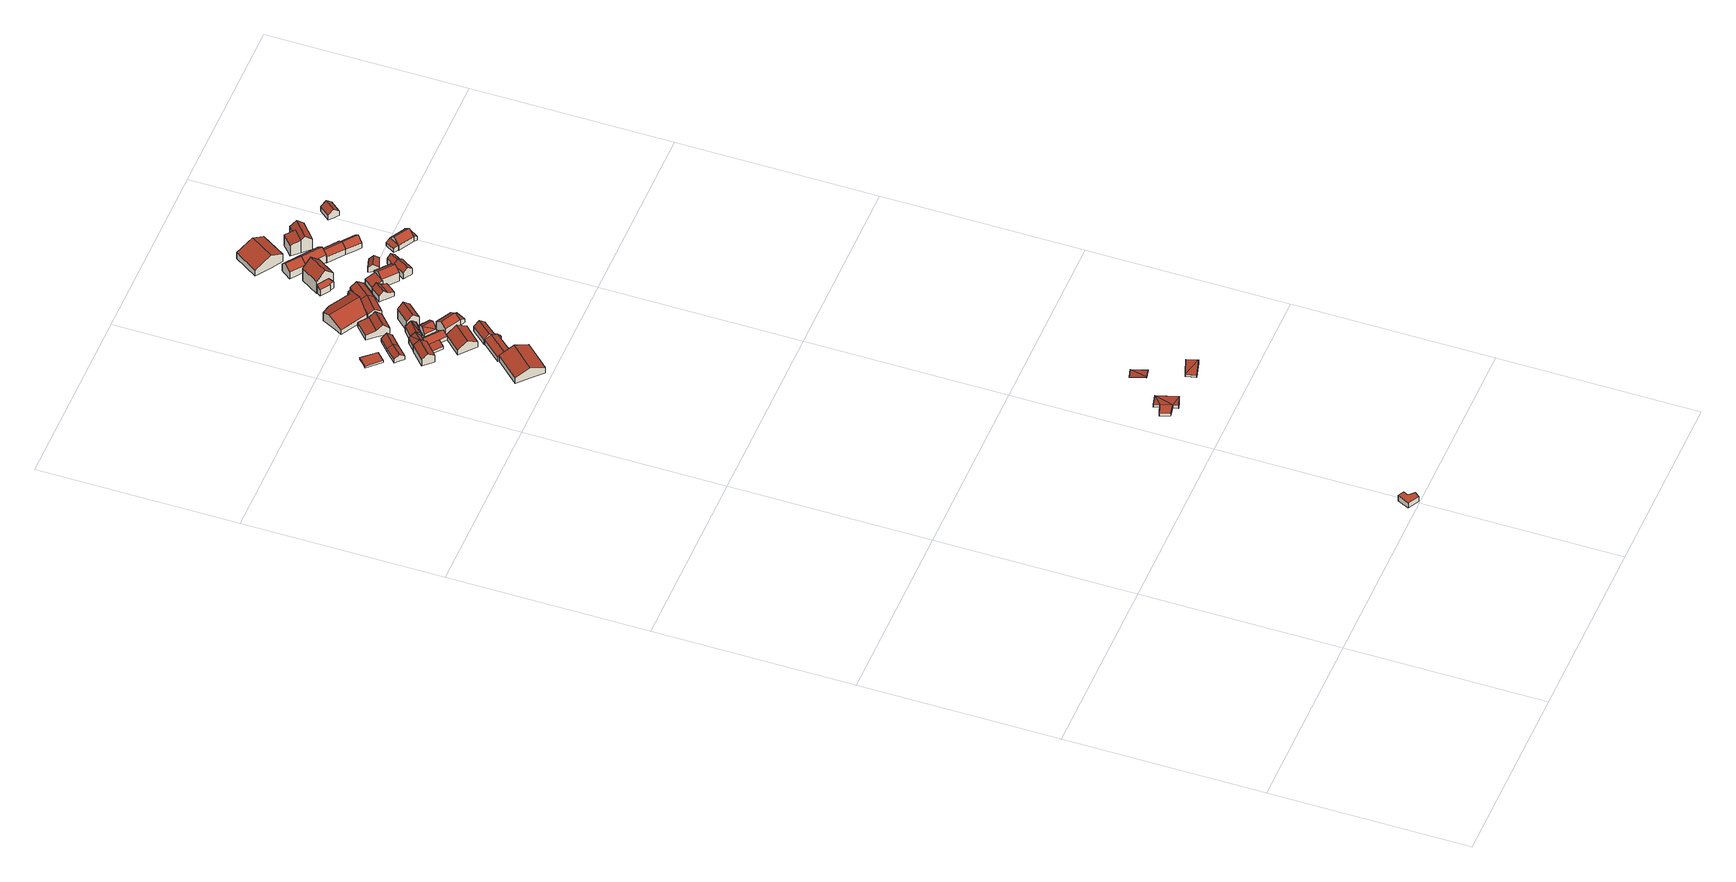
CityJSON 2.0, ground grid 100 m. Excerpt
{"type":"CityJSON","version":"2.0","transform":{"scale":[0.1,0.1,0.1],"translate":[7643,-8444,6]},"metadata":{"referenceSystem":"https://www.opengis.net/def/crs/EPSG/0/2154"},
"CityObjects":{
"building1":{"type":"Building","attributes":{"name":"inconnu","Volume":110.56,"Profile":"IGN","ZMIN":6.84,"TEXTURE":1,"THICKNESS":0.1,"OVERHANG":0,"NDALLE":"76_95","NDALLE410":"76_95D","NDALLE4915":"15_12","SOURCE":"V2017","COMMENT":"Restitution avant 2017","DT_INTEG":20170501,"USAGE":"indiffÃ©renciÃ©","ANCON":"NULL","Shape_Leng":25.66,"Shape_Le_1":25.66,"Shape_Le_2":25.66,"Shape_Le_3":25.66,"Shape_Area":33.75},"children":["building1-1"]},
"building1-1":{"type":"BuildingPart","attributes":{"measuredHeight":3.36},"parents":["building1"],"geometry":[{"type":"MultiSurface","lod":"2","boundaries":[[[0,1,2,3,4,5]],[[5,6,7,0]],[[8,9,1,0,7]],[[10,11,2,1,9]],[[2,11,12,3]],[[4,3,12,13,14]],[[15,6,5,4,14]]],"semantics":{"surfaces":[{"type":"RoofSurface"},{"type":"WallSurface"}],"values":[0,1,1,1,1,1,1]}}]},
"building2":{"type":"Building","attributes":{"name":"inconnu","Volume":59.07,"Profile":"IGN","ZMIN":20.45,"TEXTURE":1,"THICKNESS":0.1,"OVERHANG":0,"NDALLE":"76_95","NDALLE410":"76_95B","NDALLE4915":"15_12","SOURCE":"V2017","COMMENT":"Restitution avant 2017","DT_INTEG":20170501,"USAGE":"indiffÃ©renciÃ©","ANCON":"NULL","Shape_Leng":29.71,"Shape_Le_1":29.71,"Shape_Le_2":29.71,"Shape_Le_3":29.71,"Shape_Area":52.84},"children":["building2-1"]},
"building2-1":{"type":"BuildingPart","attributes":{"measuredHeight":1.15},"parents":["building2"],"geometry":[{"type":"MultiSurface","lod":"2","boundaries":[[[16,17,18,19]],[[20,16,19,21]],[[22,23,17,16,20]],[[17,23,24,18]],[[19,18,24,25,21]]],"semantics":{"surfaces":[{"type":"RoofSurface"},{"type":"WallSurface"}],"values":[0,1,1,1,1]}}]},
"building3":{"type":"Building","attributes":{"name":"inconnu","Volume":259.82,"Profile":"IGN","ZMIN":19.96,"TEXTURE":1,"THICKNESS":0.1,"OVERHANG":0,"NDALLE":"76_95","NDALLE410":"76_95B","NDALLE4915":"15_12","SOURCE":"SIRADEL","COMMENT":"Restitution 2017","DT_INTEG":20180101,"USAGE":"indiffÃ©renciÃ©","Shape_Leng":40.78,"Shape_Le_1":40.78,"Shape_Le_2":0,"Shape_Le_3":40.78,"Shape_Area":81.17},"children":["building3-1"]},
"building3-1":{"type":"BuildingPart","attributes":{"measuredHeight":4.35},"parents":["building3"],"geometry":[{"type":"MultiSurface","lod":"2","boundaries":[[[26,27,28,29]],[[30,31,27,26]],[[32,26,29,33]],[[34,30,26,32]],[[35,36,33,29,28,37]],[[38,32,33,36]],[[39,40,34,32,38]],[[30,34,40,41,42,31]],[[31,42,43,27]],[[28,27,43,44,37]]],"semantics":{"surfaces":[{"type":"RoofSurface"},{"type":"WallSurface"}],"values":[0,0,0,0,1,1,1,1,1,1]}}]},
"building4":{"type":"Building","attributes":{"name":"inconnu","Volume":174.79,"Profile":"IGN","ZMIN":6.53,"TEXTURE":1,"THICKNESS":0.1,"OVERHANG":0,"NDALLE":"76_95","NDALLE410":"76_95D","NDALLE4915":"15_12","SOURCE":"V2017","COMMENT":"Restitution avant 2017","DT_INTEG":20170501,"USAGE":"indiffÃ©renciÃ©","ANCON":"NULL","Shape_Leng":45.45,"Shape_Le_1":45.45,"Shape_Le_2":45.45,"Shape_Le_3":45.45,"Shape_Area":100.17},"children":["building4-1"]},
"building4-1":{"type":"BuildingPart","attributes":{"measuredHeight":2.07},"parents":["building4"],"geometry":[{"type":"MultiSurface","lod":"2","boundaries":[[[45,46,47]],[[46,48,47]],[[49,50,48,46]],[[47,48,51]],[[48,52,51]],[[53,45,47,54]],[[45,53,55,46]],[[56,57,49,46,55]],[[49,57,58,50]],[[48,50,58,59,60]],[[52,48,60,61,62]],[[51,52,62,63,64]],[[54,47,51,64]]],"semantics":{"surfaces":[{"type":"RoofSurface"},{"type":"WallSurface"}],"values":[0,0,0,0,0,1,1,1,1,1,1,1,1]}}]},
"building5":{"type":"Building","attributes":{"name":"inconnu","Volume":1844.28,"Profile":"IGN","ZMIN":18.25,"TEXTURE":1,"THICKNESS":0.1,"OVERHANG":0,"NDALLE":"76_95","NDALLE410":"76_95B","NDALLE4915":"15_12","SOURCE":"SIRADEL","COMMENT":"Restitution 2017","DT_INTEG":20180101,"USAGE":"indiffÃ©renciÃ©","Shape_Leng":113.42,"Shape_Le_1":113.42,"Shape_Le_2":0,"Shape_Le_3":113.42,"Shape_Area":400.69},"children":["building5-1"]},
"building5-1":{"type":"BuildingPart","attributes":{"measuredHeight":6.59},"parents":["building5"],"geometry":[{"type":"MultiSurface","lod":"2","boundaries":[[[65,66,67,68]],[[69,70,65,68,71]],[[72,73,74,75,76]],[[77,76,75,78,79,80,81]],[[82,83,84,85,86]],[[87,88,89,83,82]],[[90,91,92,93]],[[94,95,96,97,69,71,68,67,98]],[[99,70,69,97]],[[66,65,70,99,100,101,102]],[[66,102,98,67]],[[103,77,81,104]],[[105,106,72,76,77,103]],[[107,73,72,106]],[[78,75,74,73,107,97,108,109,110,95]],[[79,78,95,111,112,80]],[[104,81,80,112]],[[113,114,87,82,86,115]],[[116,88,87,114]],[[84,83,89,88,116,106,117,118,103]],[[85,84,103,104,115,86]],[[112,90,93,119]],[[111,91,90,112]],[[91,111,120,92]],[[92,120,119,93]]],"semantics":{"surfaces":[{"type":"RoofSurface"},{"type":"WallSurface"}],"values":[0,0,0,0,0,0,0,1,1,1,1,1,1,1,1,1,1,1,1,1,1,1,1,1,1]}}]},
"building6":{"type":"Building","attributes":{"name":"inconnu","Volume":584.36,"Profile":"IGN","ZMIN":18.49,"TEXTURE":1,"THICKNESS":0.1,"OVERHANG":0,"NDALLE":"76_95","NDALLE410":"76_95B","NDALLE4915":"15_12","SOURCE":"SIRADEL","COMMENT":"Restitution 2017","DT_INTEG":20180101,"USAGE":"indiffÃ©renciÃ©","Shape_Leng":44.49,"Shape_Le_1":44.49,"Shape_Le_2":0,"Shape_Le_3":44.49,"Shape_Area":122.94},"children":["building6-1"]},
"building6-1":{"type":"BuildingPart","attributes":{"measuredHeight":6.5},"parents":["building6"],"geometry":[{"type":"MultiSurface","lod":"2","boundaries":[[[121,122,123,124]],[[125,121,124,126]],[[127,128,126,124,123,129]],[[130,125,126,128]],[[122,121,125,130,131,132,133]],[[122,133,129,123]]],"semantics":{"surfaces":[{"type":"RoofSurface"},{"type":"WallSurface"}],"values":[0,0,1,1,1,1]}}]},
"building7":{"type":"Building","attributes":{"name":"inconnu","Volume":0,"Profile":"IGN","ZMIN":18.92,"TEXTURE":1,"THICKNESS":0.1,"OVERHANG":0,"NDALLE":"76_95","NDALLE410":"76_95B","NDALLE4915":"15_12","SOURCE":"SIRADEL","COMMENT":"Restitution 2017","DT_INTEG":20180101,"USAGE":"indiffÃ©renciÃ©","Shape_Leng":103.58,"Shape_Le_1":103.58,"Shape_Le_2":0,"Shape_Le_3":103.58,"Shape_Area":283.45},"children":["building7-1"]},
"building7-1":{"type":"BuildingPart","attributes":{"measuredHeight":0},"parents":["building7"],"geometry":[{"type":"MultiSurface","lod":"2","boundaries":[[[134,135,136,137,138]],[[137,136,139,140,141]],[[142,143,144]],[[145,143,142,146]],[[143,147,148,144]],[[149,150,151,152]],[[153,154,149,152,155,156]],[[157,153,156,158]],[[159,160,161,162,163]],[[164,165,166]],[[167,164,168]],[[168,164,166]],[[169,170,171,160,159]],[[172,173,167,168,174,175]],[[176,177,178,179,180,134,138,137,141,140,181]],[[182,135,134,180]],[[139,136,135,182,183,184,185]],[[139,185,181,140]],[[186,187,188,189,146,142,144,148,190]],[[179,145,146,189]],[[147,143,145,179,191,192,193,177]],[[147,177,190,148]],[[194,157,158,195]],[[196,197,154,153,157,194]],[[154,197,198,149]],[[199,200,150,149,198]],[[151,150,200,201,202]],[[151,202,203,152]],[[152,203,204,155]],[[158,156,155,204,205,206,195]],[[207,208,209,174,168,166,210,211]],[[174,209,212,175]],[[213,172,175,212]],[[214,188,173,172,213]],[[165,164,167,173,188,215,190,216,217]],[[165,217,210,166]],[[218,219,220,169,159,163,221]],[[212,209,171,170,169,220]],[[162,161,160,171,209,222,223,210,224,225]],[[163,162,225,226,221]]],"semantics":{"surfaces":[{"type":"RoofSurface"},{"type":"WallSurface"}],"values":[0,0,0,0,0,0,0,0,0,0,0,0,0,0,1,1,1,1,1,1,1,1,1,1,1,1,1,1,1,1,1,1,1,1,1,1,1,1,1,1]}}]},
"building8":{"type":"Building","attributes":{"name":"inconnu","Volume":469.28,"Profile":"IGN","ZMIN":20.23,"TEXTURE":1,"THICKNESS":0.1,"OVERHANG":0,"NDALLE":"76_95","NDALLE410":"76_95B","NDALLE4915":"15_12","SOURCE":"SIRADEL","COMMENT":"Restitution 2017","DT_INTEG":20180101,"USAGE":"indiffÃ©renciÃ©","Shape_Leng":42.28,"Shape_Le_1":42.28,"Shape_Le_2":0,"Shape_Le_3":42.28,"Shape_Area":110.46},"children":["building8-1"]},
"building8-1":{"type":"BuildingPart","attributes":{"measuredHeight":6.48},"parents":["building8"],"geometry":[{"type":"MultiSurface","lod":"2","boundaries":[[[227,228,229,230,231]],[[232,233,234,235]],[[229,232,235,230]],[[236,237,238,239,240,227,231,230,235,234,241,242]],[[243,228,227,240]],[[233,232,229,228,243,244,245,246,247,248]],[[233,248,241,234]]],"semantics":{"surfaces":[{"type":"RoofSurface"},{"type":"WallSurface"}],"values":[0,0,0,1,1,1,1]}}]},
"building9":{"type":"Building","attributes":{"name":"inconnu","Volume":128,"Profile":"IGN","ZMIN":18.89,"TEXTURE":1,"THICKNESS":0.1,"OVERHANG":0,"NDALLE":"76_95","NDALLE410":"76_95B","NDALLE4915":"15_12","SOURCE":"SIRADEL","COMMENT":"Restitution 2017","DT_INTEG":20180101,"USAGE":"indiffÃ©renciÃ©","Shape_Leng":25.09,"Shape_Le_1":25.09,"Shape_Le_2":0,"Shape_Le_3":25.09,"Shape_Area":38.67},"children":["building9-1"]},
"building9-1":{"type":"BuildingPart","attributes":{"measuredHeight":4.44},"parents":["building9"],"geometry":[{"type":"MultiSurface","lod":"2","boundaries":[[[249,250,251,252]],[[250,253,251]],[[250,254,253]],[[255,256,249,252,257]],[[258,259,254,250,249,256]],[[253,254,259,260,261]],[[252,251,253,261,262,263,264,257]]],"semantics":{"surfaces":[{"type":"RoofSurface"},{"type":"WallSurface"}],"values":[0,0,0,1,1,1,1]}}]},
"building10":{"type":"Building","attributes":{"name":"inconnu","Volume":21.5,"Profile":"IGN","ZMIN":8.45,"TEXTURE":1,"THICKNESS":0.1,"OVERHANG":0,"NDALLE":"76_95","NDALLE410":"76_95D","NDALLE4915":"15_12","SOURCE":"V2017","COMMENT":"Restitution avant 2017","DT_INTEG":20170501,"USAGE":"indiffÃ©renciÃ©","ANCON":"NULL","Shape_Leng":25.9,"Shape_Le_1":25.9,"Shape_Le_2":25.9,"Shape_Le_3":25.9,"Shape_Area":39.3},"children":["building10-1"]},
"building10-1":{"type":"BuildingPart","attributes":{"measuredHeight":0.947},"parents":["building10"],"geometry":[{"type":"MultiSurface","lod":"2","boundaries":[[[265,266,267]],[[267,266,268]],[[269,265,267,270]],[[266,265,269,271,272]],[[268,266,272,273,274]],[[270,267,268,274]]],"semantics":{"surfaces":[{"type":"RoofSurface"},{"type":"WallSurface"}],"values":[0,0,1,1,1,1]}}]},
"building11":{"type":"Building","attributes":{"name":"inconnu","Volume":407.91,"Profile":"IGN","ZMIN":18.23,"TEXTURE":1,"THICKNESS":0.1,"OVERHANG":0,"NDALLE":"76_95","NDALLE410":"76_95B","NDALLE4915":"15_12","SOURCE":"SIRADEL","COMMENT":"Restitution 2017","DT_INTEG":20180101,"USAGE":"indiffÃ©renciÃ©","Shape_Leng":38.3,"Shape_Le_1":38.3,"Shape_Le_2":0,"Shape_Le_3":38.3,"Shape_Area":77.73},"children":["building11-1"]},
"building11-1":{"type":"BuildingPart","attributes":{"measuredHeight":6.99},"parents":["building11"],"geometry":[{"type":"MultiSurface","lod":"2","boundaries":[[[275,276,277,278,279]],[[280,276,275,281]],[[282,283,284,285]],[[281,275,279,278,286,287,288,289,290,291]],[[292,280,281,291]],[[293,294,295,277,276,280,292,296]],[[277,295,286,278]],[[297,291,282,285,298]],[[299,287,283,282,291]],[[284,283,287,300,301]],[[285,284,301,302,298]]],"semantics":{"surfaces":[{"type":"RoofSurface"},{"type":"WallSurface"}],"values":[0,0,0,1,1,1,1,1,1,1,1]}}]},
"building12":{"type":"Building","attributes":{"name":"inconnu","Volume":1264.49,"Profile":"IGN","ZMIN":21.23,"TEXTURE":1,"THICKNESS":0.1,"OVERHANG":0,"NDALLE":"76_95","NDALLE410":"76_95B","NDALLE4915":"15_12","SOURCE":"SIRADEL","COMMENT":"Restitution 2017","DT_INTEG":20180101,"USAGE":"indiffÃ©renciÃ©","Shape_Leng":68.02,"Shape_Le_1":68.02,"Shape_Le_2":0,"Shape_Le_3":68.02,"Shape_Area":253.97},"children":["building12-1"]},
"building12-1":{"type":"BuildingPart","attributes":{"measuredHeight":6.53},"parents":["building12"],"geometry":[{"type":"MultiSurface","lod":"2","boundaries":[[[303,304,305,306,307]],[[308,309,310,311,304,303,312,313,314]],[[315,308,314,316]],[[317,318,309,308,315]],[[319,320,310,309,318]],[[321,311,310,320]],[[322,323,324,305,304,311,321]],[[305,324,325,306]],[[306,325,326,307]],[[303,307,326,327,328,312]],[[329,313,312,328]],[[316,314,313,329]]],"semantics":{"surfaces":[{"type":"RoofSurface"},{"type":"WallSurface"}],"values":[0,0,1,1,1,1,1,1,1,1,1,1]}}]},
"building13":{"type":"Building","attributes":{"name":"inconnu","Volume":95.09,"Profile":"IGN","ZMIN":6.07,"TEXTURE":1,"THICKNESS":0.1,"OVERHANG":0,"NDALLE":"76_95","NDALLE410":"76_95D","NDALLE4915":"15_12","SOURCE":"V2017","COMMENT":"Restitution avant 2017","DT_INTEG":20170501,"USAGE":"indiffÃ©renciÃ©","ANCON":"NULL","Shape_Leng":29.79,"Shape_Le_1":29.79,"Shape_Le_2":29.79,"Shape_Le_3":29.79,"Shape_Area":52.41},"children":["building13-1"]},
"building13-1":{"type":"BuildingPart","attributes":{"measuredHeight":2.33},"parents":["building13"],"geometry":[{"type":"MultiSurface","lod":"2","boundaries":[[[330,331,332]],[[333,330,332]],[[334,335,330,333,336]],[[330,335,337,331]],[[332,331,337,338,339]],[[336,333,332,339]]],"semantics":{"surfaces":[{"type":"RoofSurface"},{"type":"WallSurface"}],"values":[0,0,1,1,1,1]}}]},
"building14":{"type":"Building","attributes":{"name":"inconnu","Volume":793.06,"Profile":"IGN","ZMIN":21.06,"TEXTURE":1,"THICKNESS":0.1,"OVERHANG":0,"NDALLE":"76_95","NDALLE410":"76_95B","NDALLE4915":"15_12","SOURCE":"SIRADEL","COMMENT":"Restitution 2017","DT_INTEG":20180101,"USAGE":"indiffÃ©renciÃ©","Shape_Leng":52.85,"Shape_Le_1":52.85,"Shape_Le_2":0,"Shape_Le_3":52.85,"Shape_Area":133.64},"children":["building14-1"]},
"building14-1":{"type":"BuildingPart","attributes":{"measuredHeight":7.15},"parents":["building14"],"geometry":[{"type":"MultiSurface","lod":"2","boundaries":[[[340,341,342,343]],[[344,345,341,340]],[[346,347,348,344,340]],[[346,340,343,349]],[[350,351,352,349,343,342,353]],[[354,346,349,352]],[[355,356,357,348,347,346,354]],[[344,348,357,358,359,345]],[[345,359,360,341]],[[341,360,353,342]]],"semantics":{"surfaces":[{"type":"RoofSurface"},{"type":"WallSurface"}],"values":[0,0,0,0,1,1,1,1,1,1]}}]},
"building15":{"type":"Building","attributes":{"name":"inconnu","Volume":197.97,"Profile":"IGN","ZMIN":20.92,"TEXTURE":1,"THICKNESS":0.1,"OVERHANG":0,"NDALLE":"76_95","NDALLE410":"76_95B","NDALLE4915":"15_12","SOURCE":"SIRADEL","COMMENT":"Restitution 2017","DT_INTEG":20180101,"USAGE":"indiffÃ©renciÃ©","Shape_Leng":28.67,"Shape_Le_1":28.67,"Shape_Le_2":0,"Shape_Le_3":28.67,"Shape_Area":51.05},"children":["building15-1"]},
"building15-1":{"type":"BuildingPart","attributes":{"measuredHeight":5.74},"parents":["building15"],"geometry":[{"type":"MultiSurface","lod":"2","boundaries":[[[361,362,363,364,365]],[[366,362,361,367]],[[368,366,367,369]],[[370,371,372,373,369,367,361,365,364,374]],[[375,368,369,373]],[[363,362,366,368,375,376,377,378,379]],[[363,379,374,364]]],"semantics":{"surfaces":[{"type":"RoofSurface"},{"type":"WallSurface"}],"values":[0,0,0,1,1,1,1]}}]},
"building16":{"type":"Building","attributes":{"name":"inconnu","Volume":1077.63,"Profile":"IGN","ZMIN":22.2,"TEXTURE":1,"THICKNESS":0.1,"OVERHANG":0,"NDALLE":"76_95","NDALLE410":"76_95B","NDALLE4915":"15_12","SOURCE":"SIRADEL","COMMENT":"Restitution 2017","DT_INTEG":20180101,"USAGE":"indiffÃ©renciÃ©","Shape_Leng":44.99,"Shape_Le_1":44.99,"Shape_Le_2":0,"Shape_Le_3":44.99,"Shape_Area":119.56},"children":["building16-1"]},
"building16-1":{"type":"BuildingPart","attributes":{"measuredHeight":12.03},"parents":["building16"],"geometry":[{"type":"MultiSurface","lod":"2","boundaries":[[[380,381,382]],[[380,383,384,385,386,381]],[[387,388,389,390,391]],[[392,393,394,388,387]],[[381,395,396,382]],[[397,398,399,383,380,382,396,400]],[[401,384,383,399]],[[384,401,402,385]],[[385,402,403,386]],[[381,386,403,404,395]],[[405,406,407,392,387,391,408,409]],[[410,393,392,407]],[[390,389,388,394,393,410,399,411,412,396,413,414]],[[390,414,408,391]]],"semantics":{"surfaces":[{"type":"RoofSurface"},{"type":"WallSurface"}],"values":[0,0,0,0,1,1,1,1,1,1,1,1,1,1]}}]},
"building17":{"type":"Building","attributes":{"name":"inconnu","Volume":133.26,"Profile":"IGN","ZMIN":21.31,"TEXTURE":1,"THICKNESS":0.1,"OVERHANG":0,"NDALLE":"76_95","NDALLE410":"76_95B","NDALLE4915":"15_12","SOURCE":"SIRADEL","COMMENT":"Restitution 2017","DT_INTEG":20180101,"USAGE":"indiffÃ©renciÃ©","Shape_Leng":23.88,"Shape_Le_1":23.88,"Shape_Le_2":0,"Shape_Le_3":23.88,"Shape_Area":35.3},"children":["building17-1"]},
"building17-1":{"type":"BuildingPart","attributes":{"measuredHeight":4.6},"parents":["building17"],"geometry":[{"type":"MultiSurface","lod":"2","boundaries":[[[415,416,417,418,419]],[[420,421,415,419,422]],[[423,416,415,421]],[[417,416,423,424,425]],[[418,417,425,426,422,419]]],"semantics":{"surfaces":[{"type":"RoofSurface"},{"type":"WallSurface"}],"values":[0,1,1,1,1]}}]},
"building18":{"type":"Building","attributes":{"name":"inconnu","Volume":396.01,"Profile":"IGN","ZMIN":20.91,"TEXTURE":1,"THICKNESS":0.1,"OVERHANG":0,"NDALLE":"76_95","NDALLE410":"76_95B","NDALLE4915":"15_12","SOURCE":"SIRADEL","COMMENT":"Restitution 2017","DT_INTEG":20180101,"USAGE":"indiffÃ©renciÃ©","Shape_Leng":31.57,"Shape_Le_1":31.57,"Shape_Le_2":0,"Shape_Le_3":31.57,"Shape_Area":60.96},"children":["building18-1"]},
"building18-1":{"type":"BuildingPart","attributes":{"measuredHeight":7.65},"parents":["building18"],"geometry":[{"type":"MultiSurface","lod":"2","boundaries":[[[427,428,429,430]],[[431,432,427,430,433]],[[434,431,433,435]],[[436,437,438,428,427,432,431,434]],[[428,438,439,429]],[[433,430,429,439,440,441,442,435]]],"semantics":{"surfaces":[{"type":"RoofSurface"},{"type":"WallSurface"}],"values":[0,0,1,1,1,1]}}]},
"building19":{"type":"Building","attributes":{"name":"inconnu","Volume":104.15,"Profile":"IGN","ZMIN":21.77,"TEXTURE":1,"THICKNESS":0.1,"OVERHANG":0,"NDALLE":"76_95","NDALLE410":"76_95B","NDALLE4915":"15_12","SOURCE":"SIRADEL","COMMENT":"Restitution 2017","DT_INTEG":20180101,"USAGE":"indiffÃ©renciÃ©","Shape_Leng":21.95,"Shape_Le_1":21.95,"Shape_Le_2":0,"Shape_Le_3":21.95,"Shape_Area":29.23},"children":["building19-1"]},
"building19-1":{"type":"BuildingPart","attributes":{"measuredHeight":4.62},"parents":["building19"],"geometry":[{"type":"MultiSurface","lod":"2","boundaries":[[[443,444,445,446]],[[444,447,448,445]],[[449,450,446,445,448,451]],[[452,443,446,450]],[[447,444,443,452,453,454,455,456]],[[447,456,451,448]]],"semantics":{"surfaces":[{"type":"RoofSurface"},{"type":"WallSurface"}],"values":[0,0,1,1,1,1]}}]},
"building20":{"type":"Building","attributes":{"name":"inconnu","Volume":1355.67,"Profile":"IGN","ZMIN":22.85,"TEXTURE":1,"THICKNESS":0.1,"OVERHANG":0,"NDALLE":"76_95","NDALLE410":"76_95B","NDALLE4915":"15_12","SOURCE":"SIRADEL","COMMENT":"Restitution 2017","DT_INTEG":20180101,"USAGE":"indiffÃ©renciÃ©","Shape_Leng":59.65,"Shape_Le_1":59.65,"Shape_Le_2":0,"Shape_Le_3":59.65,"Shape_Area":221.98},"children":["building20-1"]},
"building20-1":{"type":"BuildingPart","attributes":{"measuredHeight":7.88},"parents":["building20"],"geometry":[{"type":"MultiSurface","lod":"2","boundaries":[[[457,458,459,460]],[[458,461,462,459]],[[463,464,465,460,459,462,466]],[[467,457,460,465]],[[458,457,467,468,469,461]],[[462,461,469,470,466]]],"semantics":{"surfaces":[{"type":"RoofSurface"},{"type":"WallSurface"}],"values":[0,0,1,1,1,1]}}]},
"building21":{"type":"Building","attributes":{"name":"inconnu","Volume":0,"Profile":"IGN","ZMIN":20.73,"TEXTURE":1,"THICKNESS":0.1,"OVERHANG":0,"NDALLE":"76_95","NDALLE410":"76_95B","NDALLE4915":"15_12","SOURCE":"SIRADEL","COMMENT":"Restitution 2017","DT_INTEG":20180101,"USAGE":"indiffÃ©renciÃ©","Shape_Leng":35.7,"Shape_Le_1":35.7,"Shape_Le_2":0,"Shape_Le_3":35.7,"Shape_Area":63.12},"children":["building21-1"]},
"building21-1":{"type":"BuildingPart","attributes":{"measuredHeight":0},"parents":["building21"],"geometry":[{"type":"MultiSurface","lod":"2","boundaries":[[[471,472,473,474,475]],[[476,472,471,477]],[[478,479,480,481]],[[482,478,481,483]],[[484,485,486,487,477,471,475,474,488,489]],[[490,476,477,487]],[[473,472,476,490,491,492,493]],[[474,473,493,494,488]],[[495,496,497,483,481,480,498]],[[487,482,483,497]],[[479,478,482,487,499,500,501,484]],[[479,484,498,480]]],"semantics":{"surfaces":[{"type":"RoofSurface"},{"type":"WallSurface"}],"values":[0,0,0,0,1,1,1,1,1,1,1,1]}}]},
"building22":{"type":"Building","attributes":{"name":"inconnu","Volume":0,"Profile":"IGN","ZMIN":22.51,"TEXTURE":1,"THICKNESS":0.1,"OVERHANG":0,"NDALLE":"76_95","NDALLE410":"76_95B","NDALLE4915":"15_12","SOURCE":"SIRADEL","COMMENT":"Restitution 2017","DT_INTEG":20180101,"USAGE":"indiffÃ©renciÃ©","Shape_Leng":91.41,"Shape_Le_1":91.41,"Shape_Le_2":0,"Shape_Le_3":91.41,"Shape_Area":235.27},"children":["building22-1"]},
"building22-1":{"type":"BuildingPart","attributes":{"measuredHeight":0},"parents":["building22"],"geometry":[{"type":"MultiSurface","lod":"2","boundaries":[[[502,503,504,505]],[[503,506,507,504]],[[508,509,510,511,512]],[[510,513,514,515,511]],[[516,517,518,519,520]],[[521,522,516,520,523]],[[524,525,526,527]],[[528,524,527,529]],[[530,502,505,531]],[[532,533,534,506,503,502,530]],[[506,534,535,507]],[[505,504,507,535,536,537,538,531]],[[539,509,508,540]],[[541,542,535,543,514,513,510,509,539]],[[514,543,544,515]],[[508,512,511,515,544,545,546,547,540]],[[546,522,521,548]],[[549,544,550,551,518,517,516,522,546]],[[518,551,552,519]],[[523,520,519,552,553,554,548,521]],[[554,528,529,555]],[[556,557,525,524,528,554]],[[526,525,557,558,559]],[[529,527,526,559,560,561,562,555]]],"semantics":{"surfaces":[{"type":"RoofSurface"},{"type":"WallSurface"}],"values":[0,0,0,0,0,0,0,0,1,1,1,1,1,1,1,1,1,1,1,1,1,1,1,1]}}]},
"building23":{"type":"Building","attributes":{"name":"inconnu","Volume":0,"Profile":"IGN","ZMIN":22.76,"TEXTURE":1,"THICKNESS":0.1,"OVERHANG":0,"NDALLE":"76_95","NDALLE410":"76_95B","NDALLE4915":"15_12","SOURCE":"SIRADEL","COMMENT":"Restitution 2017","DT_INTEG":20180101,"USAGE":"indiffÃ©renciÃ©","Shape_Leng":44.25,"Shape_Le_1":44.25,"Shape_Le_2":0,"Shape_Le_3":44.25,"Shape_Area":105.78},"children":["building23-1"]},
"building23-1":{"type":"BuildingPart","attributes":{"measuredHeight":0},"parents":["building23"],"geometry":[{"type":"MultiSurface","lod":"2","boundaries":[[[563,564,565,566]],[[567,568,569,570]],[[568,571,572,569]],[[573,574,563,566,575]],[[563,574,576,564]],[[564,576,577,565]],[[575,566,565,577]],[[578,579,580,570,569,572,581]],[[582,567,570,580]],[[571,568,567,582,583,584,585]],[[572,571,585,586,581]]],"semantics":{"surfaces":[{"type":"RoofSurface"},{"type":"WallSurface"}],"values":[0,0,0,1,1,1,1,1,1,1,1]}}]},
"building24":{"type":"Building","attributes":{"name":"inconnu","Volume":340.28,"Profile":"IGN","ZMIN":21.34,"TEXTURE":1,"THICKNESS":0.1,"OVERHANG":0,"NDALLE":"76_95","NDALLE410":"76_95B","NDALLE4915":"15_12","SOURCE":"SIRADEL","COMMENT":"Restitution 2017","DT_INTEG":20180101,"USAGE":"indiffÃ©renciÃ©","Shape_Leng":39.92,"Shape_Le_1":39.92,"Shape_Le_2":0,"Shape_Le_3":39.92,"Shape_Area":85.6},"children":["building24-1"]},
"building24-1":{"type":"BuildingPart","attributes":{"measuredHeight":6.05},"parents":["building24"],"geometry":[{"type":"MultiSurface","lod":"2","boundaries":[[[587,588,589,590]],[[591,592,593,594,595]],[[593,596,597,598,594]],[[599,600,601,602]],[[603,587,590,604]],[[588,587,603,605,606]],[[588,606,607,589]],[[604,590,589,607]],[[607,608,609,606,610,611,597,596,593,592,591,612,613]],[[597,611,614,598]],[[594,598,614,615,616,595]],[[617,612,591,595,616]],[[614,599,602,616]],[[599,614,618,600]],[[601,600,618,619,620]],[[616,602,601,620]]],"semantics":{"surfaces":[{"type":"RoofSurface"},{"type":"WallSurface"}],"values":[0,0,0,0,1,1,1,1,1,1,1,1,1,1,1,1]}}]},
"building25":{"type":"Building","attributes":{"name":"inconnu","Volume":157.57,"Profile":"IGN","ZMIN":23.44,"TEXTURE":1,"THICKNESS":0.1,"OVERHANG":0,"NDALLE":"76_95","NDALLE410":"76_95B","NDALLE4915":"15_12","SOURCE":"SIRADEL","COMMENT":"Restitution 2017","DT_INTEG":20180101,"USAGE":"indiffÃ©renciÃ©","Shape_Leng":25.26,"Shape_Le_1":25.26,"Shape_Le_2":0,"Shape_Le_3":25.26,"Shape_Area":39.53},"children":["building25-1"]},
"building25-1":{"type":"BuildingPart","attributes":{"measuredHeight":5.17},"parents":["building25"],"geometry":[{"type":"MultiSurface","lod":"2","boundaries":[[[621,622,623,624]],[[622,625,626,623]],[[627,628,629,624,623,626,630,631]],[[632,621,624,629]],[[625,622,621,632,633,634,635]],[[625,635,630,626]]],"semantics":{"surfaces":[{"type":"RoofSurface"},{"type":"WallSurface"}],"values":[0,0,1,1,1,1]}}]}
},
"vertices":[
[1008,81,41],[976,96,42],[949,37,41],[1005,7,41],[1022,28,41],[996,57,41],[996,57,8],[1008,81,8],[992,89,8],[976,96,8],[963,67,8],[949,37,8],[1005,7,8],[1014,18,8],[1022,28,8],[1009,43,8],
[52,4808,156],[9,4766,155],[71,4702,156],[113,4742,156],[52,4808,144],[113,4742,144],[31,4787,144],[9,4766,144],[71,4702,144],[92,4722,144],
[163,4689,183],[182,4669,160],[237,4719,160],[219,4739,183],[110,4636,183],[129,4617,161],[144,4708,160],[200,4759,160],[91,4655,160],[219,4739,140],[200,4759,140],[237,4719,140],[144,4708,140],[118,4682,140],[91,4655,140],[110,4636,140],[129,4617,140],[182,4669,140],[210,4694,140],
[1156,1355,20],[1164,1325,26],[1215,1369,20],[1183,1270,24],[1112,1309,25],[1130,1261,23],[1250,1262,20],[1190,1243,23],[1156,1355,5],[1215,1369,5],[1164,1325,5],[1138,1317,5],[1112,1309,5],[1130,1261,5],[1157,1266,5],[1183,1270,5],[1187,1257,5],[1190,1243,5],[1220,1253,5],[1250,1262,5],
[230,4045,188],[286,3993,158],[400,4115,158],[344,4165,188],[286,4216,158],[174,4097,158],[332,4176,182],[365,4316,152],[280,4221,152],[286,4216,155],[306,4198,166],[390,4294,166],[407,4279,156],[332,4176,152],[410,4264,151],[419,4274,151],[409,4282,157],[450,4374,176],[384,4299,176],[407,4279,151],[409,4282,151],[472,4355,151],[427,4393,151],[362,4318,151],[365,4316,154],[419,4274,141],[410,4264,141],[419,4257,141],[427,4267,141],[344,4165,123],[332,4176,123],[309,4196,123],[286,4216,123],[400,4115,123],[174,4097,123],[230,4045,123],[258,4019,123],[286,3993,123],[407,4279,123],[409,4282,123],[390,4294,123],[365,4316,123],[280,4221,123],[296,4207,123],[306,4198,123],[319,4187,123],[410,4264,123],[419,4274,123],[450,4374,123],[427,4393,123],[472,4355,123],[362,4318,123],[384,4299,123],[396,4289,123],[427,4267,123],[419,4257,123],
[293,4372,190],[334,4339,155],[416,4423,155],[373,4456,190],[252,4406,155],[332,4489,155],[373,4456,125],[332,4489,125],[416,4423,125],[252,4406,125],[273,4389,125],[293,4372,125],[334,4339,125],
[199,4603,171],[126,4535,171],[148,4510,194],[221,4578,194],[200,4601,172],[170,4486,171],[244,4553,171],[240,4558,175],[251,4634,169],[224,4576,187],[266,4617,187],[200,4601,160],[244,4642,160],[240,4558,160],[282,4598,160],[237,4552,151],[207,4524,144],[263,4481,144],[291,4509,151],[252,4574,174],[233,4556,151],[323,4484,151],[336,4508,174],[271,4592,151],[349,4532,151],[400,4725,220],[336,4654,220],[348,4644,205],[360,4633,190],[425,4704,190],[282,4598,171],[286,4594,165],[348,4644,165],[269,4613,189],[327,4662,189],[375,4744,190],[314,4678,190],[311,4675,190],[310,4682,165],[251,4634,164],[311,4675,171],[314,4678,170],[242,4556,129],[240,4558,129],[221,4578,129],[200,4601,129],[199,4603,129],[244,4553,129],[126,4535,129],[148,4510,129],[159,4498,129],[170,4486,129],[266,4617,129],[258,4625,129],[251,4634,129],[244,4642,129],[282,4598,129],[212,4589,129],[224,4576,129],[232,4567,129],[271,4592,129],[349,4532,129],[252,4574,129],[233,4556,129],[237,4552,129],[222,4538,129],[207,4524,129],[235,4503,129],[263,4481,129],[291,4509,129],[323,4484,129],[330,4496,129],[336,4508,129],[327,4662,129],[319,4669,129],[311,4675,129],[348,4644,129],[337,4653,129],[314,4678,129],[310,4682,129],[280,4658,129],[269,4613,129],[284,4596,129],[286,4594,129],[413,4714,129],[400,4725,129],[375,4744,129],[425,4704,129],[324,4665,129],[336,4654,129],[354,4639,129],[360,4633,129],[393,4668,129],
[251,4891,169],[183,4827,169],[217,4789,180],[287,4852,180],[285,4853,180],[238,4764,207],[260,4740,178],[331,4805,178],[308,4829,207],[298,4840,142],[287,4852,142],[285,4853,142],[268,4872,142],[251,4891,142],[331,4805,142],[308,4829,142],[183,4827,142],[200,4808,142],[217,4789,142],[238,4764,142],[249,4752,142],[260,4740,142],
[348,4628,151],[324,4606,173],[374,4572,173],[396,4595,151],[351,4548,151],[301,4584,151],[372,4612,129],[348,4628,129],[396,4595,129],[324,4606,129],[301,4584,129],[326,4566,129],[351,4548,129],[363,4560,129],[374,4572,129],[385,4584,129],
[1280,1517,29],[1303,1441,34],[1327,1531,27],[1350,1452,29],[1280,1517,25],[1327,1531,25],[1292,1479,25],[1303,1441,25],[1327,1447,25],[1350,1452,25],
[440,4487,192],[363,4528,192],[347,4499,171],[425,4458,171],[430,4469,179],[378,4557,171],[455,4516,171],[455,4516,165],[430,4469,165],[463,4450,146],[488,4499,146],[425,4458,122],[430,4469,122],[435,4478,122],[440,4487,122],[448,4501,122],[455,4516,122],[378,4557,122],[363,4528,122],[355,4513,122],[347,4499,122],[370,4542,122],[472,4507,122],[488,4499,122],[443,4492,122],[447,4459,122],[463,4450,122],[476,4474,122],
[362,4924,218],[205,5013,218],[167,4942,182],[300,4866,182],[360,4923,217],[394,4993,187],[388,4983,192],[283,5043,192],[224,5050,201],[423,4993,181],[411,4999,182],[403,4988,187],[394,4993,152],[403,4988,152],[391,4988,152],[388,4983,152],[336,5013,152],[283,5043,152],[224,5050,152],[205,5013,152],[186,4978,152],[167,4942,152],[300,4866,152],[360,4923,152],[362,4924,152],[423,4993,152],[411,4999,152],
[1395,1289,16],[1409,1237,14],[1497,1259,24],[1483,1318,19],[1439,1304,1],[1395,1289,1],[1483,1318,1],[1409,1237,1],[1453,1248,1],[1497,1259,1],
[382,4895,222],[406,4871,198],[471,4944,197],[446,4969,222],[307,4830,222],[331,4805,197],[360,4923,198],[300,4866,200],[285,4853,200],[423,4993,198],[458,4957,151],[446,4969,151],[423,4993,151],[471,4944,151],[360,4923,151],[300,4866,151],[293,4860,151],[285,4853,151],[307,4830,151],[331,4805,151],[406,4871,151],
[505,4874,183],[462,4823,183],[487,4802,174],[528,4853,174],[512,4867,180],[445,4838,207],[487,4889,207],[428,4853,182],[471,4903,182],[512,4867,149],[505,4874,149],[487,4889,149],[471,4903,149],[528,4853,149],[428,4853,149],[445,4838,149],[453,4830,149],[462,4823,149],[487,4802,149],
[425,5097,218],[426,5073,202],[437,5089,199],[369,5133,218],[357,5115,199],[404,5084,199],[406,5087,202],[464,5200,282],[407,5108,282],[437,5089,247],[446,5083,237],[505,5173,237],[424,5225,237],[366,5135,237],[369,5133,239],[426,5073,162],[437,5089,162],[425,5097,162],[397,5115,162],[369,5133,162],[431,5093,162],[357,5115,162],[404,5084,162],[406,5087,162],[416,5080,162],[464,5200,162],[444,5212,162],[424,5225,162],[505,5173,162],[484,5187,162],[366,5135,162],[407,5108,162],[422,5099,162],[442,5086,162],[446,5083,162],
[512,4953,183],[471,4903,183],[512,4867,199],[516,4873,199],[553,4919,199],[533,4936,153],[512,4953,153],[553,4919,153],[471,4903,153],[491,4885,153],[512,4867,153],[516,4873,153],
[537,4899,226],[516,4873,203],[587,4814,203],[607,4842,226],[559,4926,203],[553,4919,209],[627,4869,203],[559,4926,149],[627,4869,149],[553,4919,149],[537,4899,149],[516,4873,149],[587,4814,149],[597,4828,149],[607,4842,149],[617,4856,149],
[581,4967,184],[594,4944,204],[650,4962,202],[638,4982,184],[607,4920,184],[662,4941,184],[650,4962,158],[638,4982,158],[662,4941,158],[581,4967,158],[587,4955,158],[594,4944,158],[600,4932,158],[607,4920,158],
[367,5434,207],[443,5385,247],[521,5505,247],[444,5554,207],[499,5350,218],[575,5471,218],[521,5505,169],[482,5530,169],[444,5554,169],[575,5471,169],[367,5434,169],[443,5385,169],[499,5350,169],[537,5411,169],
[668,4851,205],[628,4788,205],[650,4774,183],[691,4837,183],[686,4840,187],[605,4803,183],[646,4864,183],[666,4852,195],[686,4840,177],[714,4885,177],[694,4897,195],[646,4864,177],[675,4907,177],[686,4840,147],[668,4851,147],[657,4857,147],[646,4864,147],[691,4837,147],[689,4838,147],[605,4803,147],[628,4788,147],[639,4781,147],[650,4774,147],[671,4806,147],[704,4891,147],[694,4897,147],[675,4907,147],[714,4885,147],[656,4858,147],[666,4852,147],[676,4846,147],
[449,5334,207],[429,5309,236],[498,5259,236],[515,5283,209],[409,5283,210],[478,5231,209],[604,5216,212],[514,5281,212],[496,5256,239],[586,5190,239],[598,5207,221],[478,5231,214],[476,5228,212],[567,5163,212],[581,5184,222],[567,5163,204],[565,5161,202],[646,5098,202],[664,5121,222],[682,5143,202],[598,5207,202],[681,5141,203],[663,5120,223],[645,5097,199],[711,5044,197],[730,5068,223],[681,5141,199],[747,5088,201],[449,5334,165],[515,5283,165],[439,5322,165],[429,5309,165],[409,5283,165],[478,5231,165],[488,5245,165],[498,5259,165],[506,5271,165],[514,5281,165],[604,5216,165],[496,5256,165],[487,5243,165],[476,5228,165],[567,5163,165],[586,5190,165],[598,5207,165],[601,5212,165],[682,5143,165],[581,5184,165],[566,5162,165],[565,5161,165],[646,5098,165],[664,5121,165],[681,5141,165],[747,5088,165],[663,5120,165],[645,5097,165],[678,5071,165],[711,5044,165],[721,5056,165],[730,5068,165],[738,5078,165],
[547,5332,235],[582,5292,249],[636,5339,249],[601,5380,235],[575,5301,237],[597,5276,266],[680,5349,266],[658,5375,237],[620,5250,237],[703,5324,237],[574,5356,168],[547,5332,168],[601,5380,168],[582,5292,168],[636,5339,168],[680,5349,168],[669,5362,168],[658,5375,168],[703,5324,168],[575,5301,168],[586,5288,168],[597,5276,168],[620,5250,168],[661,5287,168],
[746,4901,174],[768,4888,186],[797,4937,186],[776,4949,174],[799,4941,184],[797,4937,187],[782,4912,214],[860,4867,214],[876,4895,184],[768,4888,187],[766,4885,184],[844,4839,184],[844,4839,188],[859,4828,177],[894,4882,175],[876,4895,188],[746,4901,153],[776,4949,153],[757,4894,153],[768,4888,153],[797,4937,153],[782,4912,153],[775,4900,153],[767,4886,153],[766,4885,153],[799,4941,153],[798,4939,153],[844,4839,153],[860,4867,153],[876,4895,153],[838,4918,153],[859,4828,153],[877,4855,153],[894,4882,153],
[819,5246,202],[841,5228,226],[885,5281,226],[862,5299,202],[863,5210,202],[907,5263,202],[885,5281,174],[874,5290,174],[862,5299,174],[907,5263,174],[896,5272,174],[819,5246,174],[841,5228,174],[852,5219,174],[863,5210,174]
]}
